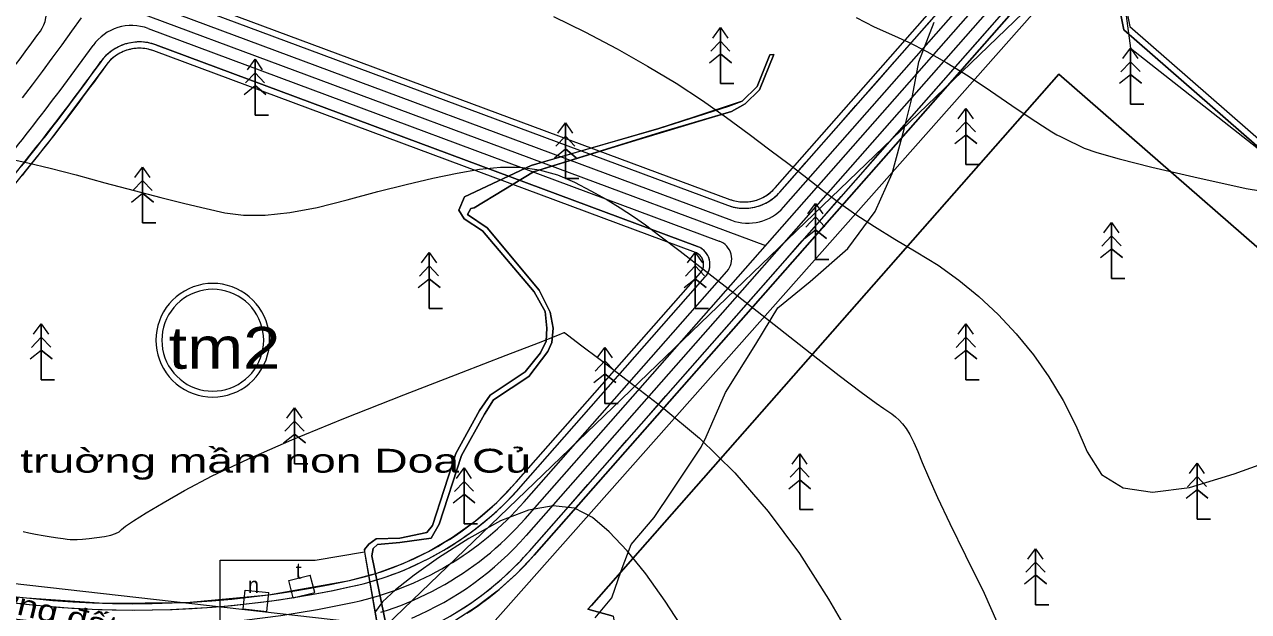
# Model space of a CAD drawing. Header units: metres. Extents: x 532950 to 537618, y 1849954 to 1853119.
# Drawn here: x 535237.7 to 535624.3, y 1851026.8 to 1851212.1 of the extents above; entities that cross this region are included whole.
import ezdxf

# ---------------------------------------------------------------- set-up
doc = ezdxf.new("R2010")
doc.units = ezdxf.units.M
doc.header["$LTSCALE"] = 3.1
for name, color, linetype, lineweight in [('11', 7, 'Continuous', 13), ('31', 7, 'Continuous', 13), ('4', 7, 'Continuous', 13), ('44', 7, 'Continuous', 13), ('48', 7, 'Continuous', 13), ('52', 7, 'Continuous', 13), ('53', 7, 'Continuous', 13), ('55', 7, 'Continuous', 13), ('58', 7, 'Continuous', 13), ('9', 7, 'Continuous', 13)]:
    doc.layers.add(name, color=color, linetype=linetype, lineweight=lineweight)

msp = doc.modelspace()

# ---------------------------------------------------------------- linework, layer by layer
at = {"layer": '11'}
msp.add_line((535013.7, 1851312.71), (535471.72, 1851142.28), dxfattribs=at)
for points in [[(535350.28, 1851026.56), (535352.38, 1851027.23), (535354.45, 1851027.95), (535356.51, 1851028.71), (535358.56, 1851029.52), (535360.58, 1851030.38), (535362.59, 1851031.27), (535364.58, 1851032.21), (535366.54, 1851033.2), (535368.49, 1851034.23), (535370.41, 1851035.3), (535372.3, 1851036.41), (535374.17, 1851037.56), (535376.02, 1851038.76), (535377.84, 1851039.99), (535379.63, 1851041.27), (535381.39, 1851042.58), (535383.13, 1851043.93), (535384.83, 1851045.32), (535386.5, 1851046.75), (535388.14, 1851048.21), (535389.75, 1851049.71), (535391.32, 1851051.24), (535392.86, 1851052.81), (535394.37, 1851054.41), (535395.84, 1851056.05), (535598.32, 1851286.16)], [(535237.05, 1851188.9), (535240.22, 1851193.07), (535243.37, 1851197.26), (535246.49, 1851201.47), (535249.58, 1851205.7), (535252.64, 1851209.95), (535255.68, 1851214.22)]]:
    msp.add_lwpolyline(points, dxfattribs=at)
at = {"layer": '31'}
for points in [[(535575.78, 1851245.79), (535398.7, 1851044.53), (535393.07, 1851038.63), (535386.98, 1851033.19), (535380.48, 1851028.26), (535373.6, 1851023.86)], [(535377.44, 1851026.22), (535378.62, 1851026.99), (535379.78, 1851027.78), (535380.94, 1851028.58), (535382.08, 1851029.4), (535383.22, 1851030.24), (535384.34, 1851031.09), (535385.45, 1851031.95), (535386.54, 1851032.83), (535387.63, 1851033.73), (535388.7, 1851034.64), (535389.76, 1851035.57), (535390.81, 1851036.51), (535391.84, 1851037.46), (535392.86, 1851038.43), (535393.87, 1851039.42), (535394.86, 1851040.41), (535395.84, 1851041.42), (535396.81, 1851042.45), (535397.76, 1851043.48), (535398.7, 1851044.53), (535575.78, 1851245.79)], [(535668, 1851137.92), (535584.92, 1851210.36), (535578.37, 1851243.36)], [(535578.37, 1851243.36), (535584.92, 1851210.36), (535668, 1851137.92)], [(535659, 1851113.92), (535564.34, 1851196.45), (535416.72, 1851028.68), (535416.18, 1851028.07), (535415.64, 1851027.47), (535423.65, 1851025.32), (535426.62, 1851008.73), (535432.63, 1851004.76), (535439.07, 1850999.11), (535443.33, 1850995.53), (535460.03, 1851018.19), (535531.59, 1850976.88), (535505.77, 1850932.16), (535497.78, 1850921.32), (535497.95, 1850921.22), (535557.52, 1850861.64), (535542.23, 1850846.35), (535598.97, 1850795.17), (535602.62, 1850790.48), (535650.43, 1850835.16)], [(535423.65, 1851025.32), (535415.64, 1851027.47), (535415.68, 1851027.51), (535415.71, 1851027.55), (535415.75, 1851027.6), (535415.79, 1851027.64), (535415.83, 1851027.68), (535415.86, 1851027.72), (535415.9, 1851027.76), (535415.94, 1851027.8), (535415.97, 1851027.84), (535416.01, 1851027.89), (535416.05, 1851027.93), (535416.09, 1851027.97), (535416.12, 1851028.01), (535416.16, 1851028.05), (535416.2, 1851028.09), (535416.23, 1851028.14), (535416.27, 1851028.18), (535416.31, 1851028.22), (535416.35, 1851028.26), (535416.38, 1851028.3), (535416.42, 1851028.35), (535416.46, 1851028.39), (535416.49, 1851028.43), (535416.53, 1851028.47), (535416.57, 1851028.51), (535416.6, 1851028.55), (535416.64, 1851028.6), (535416.68, 1851028.64), (535416.72, 1851028.68), (535564.34, 1851196.45), (535659, 1851113.92)]]:
    msp.add_lwpolyline(points, dxfattribs=at)
at = {"layer": '4'}
for points in [[(535236.84, 1851031.23), (535262.8, 1851029.37), (535288.82, 1851029.64), (535314.73, 1851032.05), (535340.36, 1851036.57), (535348.93, 1851038.85), (535357.26, 1851041.9), (535365.28, 1851045.7), (535372.92, 1851050.2), (535380.13, 1851055.37), (535386.83, 1851061.18), (535392.99, 1851067.56), (535451.2, 1851133.72), (535451.42, 1851133.99), (535451.61, 1851134.28), (535451.78, 1851134.59), (535451.92, 1851134.91), (535452.04, 1851135.25), (535452.12, 1851135.59), (535452.17, 1851135.94), (535452.19, 1851136.29), (535452.18, 1851136.64), (535452.14, 1851136.99), (535452.07, 1851137.33), (535451.97, 1851137.67), (535451.84, 1851138), (535451.68, 1851138.31), (535451.5, 1851138.61), (535451.29, 1851138.89), (535451.05, 1851139.16), (535450.79, 1851139.4), (535450.52, 1851139.61), (535450.22, 1851139.8), (535449.91, 1851139.97), (535449.59, 1851140.11), (535278.52, 1851203.76), (535277.45, 1851204.11), (535276.35, 1851204.36), (535275.23, 1851204.52), (535274.11, 1851204.58), (535272.98, 1851204.54), (535271.86, 1851204.4), (535270.75, 1851204.17), (535269.67, 1851203.84), (535268.63, 1851203.42), (535267.62, 1851202.91), (535266.66, 1851202.32), (535265.76, 1851201.64), (535264.92, 1851200.89), (535264.14, 1851200.07), (535263.44, 1851199.18), (535245.35, 1851175.05), (535226.36, 1851151.61)], [(535392.99, 1851067.56), (535451.2, 1851133.72), (535451.37, 1851133.92), (535451.52, 1851134.14), (535451.66, 1851134.37), (535451.79, 1851134.6), (535451.9, 1851134.85), (535451.99, 1851135.1), (535452.06, 1851135.35), (535452.12, 1851135.61), (535452.16, 1851135.88), (535452.19, 1851136.14), (535452.19, 1851136.41), (535452.18, 1851136.68), (535452.15, 1851136.94), (535452.1, 1851137.2), (535452.04, 1851137.46), (535451.95, 1851137.72), (535451.86, 1851137.96), (535451.74, 1851138.21), (535451.61, 1851138.44), (535451.46, 1851138.66), (535451.3, 1851138.87), (535451.13, 1851139.08), (535450.94, 1851139.27), (535450.74, 1851139.44), (535450.53, 1851139.61), (535450.31, 1851139.75), (535450.07, 1851139.89), (535449.83, 1851140.01), (535449.59, 1851140.11), (535278.52, 1851203.76), (535277.97, 1851203.96), (535277.41, 1851204.12), (535276.85, 1851204.26), (535276.27, 1851204.38), (535275.7, 1851204.47), (535275.12, 1851204.53), (535274.53, 1851204.57), (535273.95, 1851204.58), (535273.37, 1851204.57), (535272.78, 1851204.52), (535272.2, 1851204.46), (535271.63, 1851204.36), (535271.06, 1851204.24), (535270.49, 1851204.1), (535269.93, 1851203.93), (535269.38, 1851203.74), (535268.84, 1851203.52), (535268.31, 1851203.27), (535267.79, 1851203.01), (535267.28, 1851202.72), (535266.79, 1851202.4), (535266.31, 1851202.07), (535265.85, 1851201.71), (535265.4, 1851201.34), (535264.97, 1851200.94), (535264.56, 1851200.53), (535264.17, 1851200.1), (535263.8, 1851199.65), (535263.44, 1851199.18), (535262.23, 1851197.5), (535261, 1851195.81), (535259.77, 1851194.13), (535258.54, 1851192.46), (535257.31, 1851190.78), (535256.07, 1851189.11), (535254.82, 1851187.44), (535253.57, 1851185.78), (535252.32, 1851184.12), (535251.06, 1851182.46), (535249.8, 1851180.81), (535248.53, 1851179.16), (535247.26, 1851177.51), (535245.99, 1851175.87), (535244.71, 1851174.23), (535243.42, 1851172.59), (535242.14, 1851170.95), (535240.84, 1851169.32), (535239.55, 1851167.69), (535238.25, 1851166.07), (535236.94, 1851164.45)], [(535234.17, 1851031.54), (535240.41, 1851030.84), (535246.67, 1851030.27), (535252.94, 1851029.82), (535259.21, 1851029.5), (535265.49, 1851029.3), (535271.77, 1851029.22), (535278.06, 1851029.27), (535284.34, 1851029.45), (535290.61, 1851029.74), (535296.88, 1851030.16), (535303.14, 1851030.71), (535309.39, 1851031.38), (535315.62, 1851032.17), (535321.84, 1851033.09), (535328.04, 1851034.12), (535334.21, 1851035.28), (535340.36, 1851036.57), (535342.45, 1851037.05), (535344.53, 1851037.57), (535346.59, 1851038.14), (535348.64, 1851038.76), (535350.68, 1851039.42), (535352.7, 1851040.13), (535354.71, 1851040.88), (535356.7, 1851041.67), (535358.67, 1851042.51), (535360.62, 1851043.38), (535362.55, 1851044.31), (535364.47, 1851045.27), (535366.36, 1851046.28), (535368.23, 1851047.32), (535370.07, 1851048.41), (535371.89, 1851049.54), (535373.69, 1851050.7), (535375.46, 1851051.91), (535377.2, 1851053.15), (535378.92, 1851054.43), (535380.6, 1851055.75), (535382.26, 1851057.11), (535383.89, 1851058.5), (535385.49, 1851059.93), (535387.05, 1851061.39), (535388.59, 1851062.88), (535390.09, 1851064.41), (535391.55, 1851065.97), (535392.99, 1851067.56)]]:
    msp.add_lwpolyline(points, dxfattribs=at)
at = {"layer": '44'}
msp.add_lwpolyline([(535580.25, 1851244.42), (535586.75, 1851211.42), (535668.75, 1851139.92), (535718.75, 1851139.92), (535765.25, 1851093.42), (535782.25, 1851036.42), (535706.25, 1850935.42), (535697.75, 1850879.92), (535711.99, 1850835.71), (535773.25, 1850864.92), (535903.25, 1850946.42)], dxfattribs=at)
at = {"layer": '48'}
for points in [[(536135.62, 1851789.72), (535515.37, 1851926.72), (535258.5, 1851965.9), (535022.43, 1852017.88), (534680.95, 1852158.73), (534430.5, 1852265), (534355.97, 1852086.4), (534346.16, 1851984.65), (534462.32, 1851750.84), (534498.61, 1851623.52), (534531.7, 1851526.54), (534597.02, 1851432.26), (534785.89, 1851296.54), (534919.77, 1851224.01), (534977.2, 1851164.91), (535024.78, 1851103.67), (535103, 1851049.67), (535187.68, 1851009.38), (535275.9, 1851002), (535384.77, 1851022.15), (535615.71, 1851282.83), (535719.74, 1851373.89), (535864.1, 1851423.04), (536000.85, 1851463.59)], [(535289.92, 1851220.33), (535460.44, 1851156.87), (535461.51, 1851156.53), (535462.6, 1851156.28), (535463.71, 1851156.12), (535464.82, 1851156.06), (535465.94, 1851156.09), (535467.05, 1851156.22), (535468.15, 1851156.45), (535469.22, 1851156.77), (535470.26, 1851157.18), (535471.26, 1851157.68), (535472.22, 1851158.26), (535473.12, 1851158.92), (535473.96, 1851159.66), (535474.74, 1851160.47), (535590.98, 1851292.57)], [(535289.92, 1851220.33), (535460.44, 1851156.87), (535460.95, 1851156.7), (535461.47, 1851156.54), (535461.99, 1851156.4), (535462.52, 1851156.29), (535463.05, 1851156.2), (535463.59, 1851156.13), (535464.13, 1851156.08), (535464.67, 1851156.06), (535465.21, 1851156.06), (535465.75, 1851156.08), (535466.29, 1851156.12), (535466.82, 1851156.19), (535467.36, 1851156.28), (535467.89, 1851156.39), (535468.41, 1851156.52), (535468.93, 1851156.67), (535469.44, 1851156.85), (535469.94, 1851157.04), (535470.44, 1851157.26), (535470.92, 1851157.5), (535471.4, 1851157.75), (535471.86, 1851158.03), (535472.32, 1851158.33), (535472.75, 1851158.64), (535473.18, 1851158.97), (535473.59, 1851159.32), (535473.99, 1851159.69), (535474.37, 1851160.07), (535474.74, 1851160.47), (535590.98, 1851292.57)]]:
    msp.add_lwpolyline(points, dxfattribs=at)
at = {"layer": '52'}
for p, q in [((535477.42, 1851154.44), (535595.49, 1851288.62)), ((535601.14, 1851283.69), (535396.17, 1851050.75)), ((535282.18, 1851216.81), (535460.93, 1851150.29)), ((535276.78, 1851210.81), (535457.13, 1851143.7)), ((535395.51, 1851061.35), (535459.54, 1851134.12))]:
    msp.add_line(p, q, dxfattribs=at)
for centre, radius, start, end in [((535234.62, 1851215.83), 10, 324.0127, 69.5885), ((535271.55, 1851196.76), 15, 69.5885, 144.4127), ((534591.35, 1851682.98), 805, 319.90607, 324.01268), ((534612.83, 1851668.13), 795, 319.90607, 324.41274), ((535466.16, 1851164.35), 15, 249.5885, 318.6549), ((535455.04, 1851138.08), 6, 318.6549, 69.5885), ((535320.44, 1851127.41), 100, 282.3306, 318.6549), ((535321.1, 1851116.81), 100, 292.9044, 318.6549), ((535272.46, 1851346.89), 324.67, 249.3456, 282.3306), ((535272.46, 1851346.89), 335.17, 249.155, 280.5218)]:
    msp.add_arc(centre, radius, start, end, dxfattribs=at)
at = {"layer": '53'}
for p, q in [((535476.24, 1851159.15), (535592.48, 1851291.25)), ((535397.2, 1851045.86), (535604.16, 1851281.06)), ((535289.22, 1851218.45), (535459.75, 1851155)), ((535279.22, 1851205.64), (535450.29, 1851141.98)), ((535394.49, 1851066.24), (535452.7, 1851132.39))]:
    msp.add_line(p, q, dxfattribs=at)
for points in [[(535289.22, 1851218.45), (535459.75, 1851155), (535460.33, 1851154.79), (535460.93, 1851154.61), (535461.53, 1851154.46), (535462.14, 1851154.33), (535462.76, 1851154.22), (535463.38, 1851154.14), (535464, 1851154.09), (535464.62, 1851154.06), (535465.24, 1851154.06), (535465.87, 1851154.08), (535466.49, 1851154.13), (535467.11, 1851154.21), (535467.72, 1851154.31), (535468.33, 1851154.44), (535468.94, 1851154.59), (535469.54, 1851154.77), (535470.13, 1851154.97), (535470.71, 1851155.19), (535471.28, 1851155.44), (535471.84, 1851155.72), (535472.39, 1851156.02), (535472.92, 1851156.33), (535473.44, 1851156.68), (535473.95, 1851157.04), (535474.44, 1851157.42), (535474.92, 1851157.82), (535475.38, 1851158.25), (535475.82, 1851158.69), (535476.24, 1851159.15), (535480.25, 1851163.7), (535484.26, 1851168.26), (535488.26, 1851172.82), (535492.27, 1851177.37), (535496.28, 1851181.93), (535500.29, 1851186.48), (535504.3, 1851191.04), (535508.31, 1851195.59), (535512.32, 1851200.15), (535516.32, 1851204.7), (535520.33, 1851209.26), (535524.34, 1851213.82)], [(535394.49, 1851066.24), (535452.7, 1851132.39), (535452.95, 1851132.7), (535453.18, 1851133.03), (535453.4, 1851133.37), (535453.58, 1851133.72), (535453.75, 1851134.09), (535453.89, 1851134.46), (535454, 1851134.85), (535454.09, 1851135.24), (535454.15, 1851135.64), (535454.18, 1851136.03), (535454.19, 1851136.43), (535454.17, 1851136.83), (535454.13, 1851137.23), (535454.06, 1851137.63), (535453.96, 1851138.02), (535453.84, 1851138.4), (535453.69, 1851138.77), (535453.51, 1851139.13), (535453.32, 1851139.48), (535453.1, 1851139.81), (535452.86, 1851140.13), (535452.59, 1851140.44), (535452.31, 1851140.72), (535452.01, 1851140.99), (535451.69, 1851141.23), (535451.36, 1851141.45), (535451.02, 1851141.65), (535450.66, 1851141.83), (535450.29, 1851141.98), (535279.22, 1851205.64), (535278.59, 1851205.86), (535277.94, 1851206.05), (535277.29, 1851206.21), (535276.63, 1851206.35), (535275.96, 1851206.45), (535275.29, 1851206.52), (535274.62, 1851206.57), (535273.94, 1851206.58), (535273.27, 1851206.56), (535272.6, 1851206.52), (535271.93, 1851206.44), (535271.26, 1851206.33), (535270.61, 1851206.19), (535269.95, 1851206.03), (535269.31, 1851205.83), (535268.67, 1851205.61), (535268.05, 1851205.35), (535267.44, 1851205.07), (535266.84, 1851204.76), (535266.25, 1851204.43), (535265.68, 1851204.07), (535265.13, 1851203.68), (535264.6, 1851203.27), (535264.08, 1851202.84), (535263.58, 1851202.38), (535263.11, 1851201.91), (535262.66, 1851201.41), (535262.23, 1851200.89), (535261.82, 1851200.35), (535260.61, 1851198.67), (535259.39, 1851196.99), (535258.16, 1851195.31), (535256.93, 1851193.64), (535255.7, 1851191.97), (535254.46, 1851190.31), (535253.22, 1851188.64), (535251.97, 1851186.98), (535250.72, 1851185.33), (535249.47, 1851183.67), (535248.21, 1851182.02), (535246.95, 1851180.38), (535245.68, 1851178.73), (535244.41, 1851177.09), (535243.13, 1851175.46), (535241.85, 1851173.82), (535240.57, 1851172.19), (535239.28, 1851170.57), (535237.99, 1851168.94), (535236.69, 1851167.32)], [(535383.55, 1851055.57), (535385.21, 1851056.99), (535386.84, 1851058.45), (535388.43, 1851059.94), (535390, 1851061.46), (535391.53, 1851063.02), (535393.03, 1851064.62), (535394.49, 1851066.24)], [(535233.8, 1851029.57), (535240.09, 1851028.87), (535246.4, 1851028.29), (535252.71, 1851027.83), (535259.03, 1851027.51), (535265.36, 1851027.3), (535271.69, 1851027.22), (535278.02, 1851027.27), (535284.35, 1851027.44), (535290.67, 1851027.74), (535296.99, 1851028.17), (535303.29, 1851028.71), (535309.59, 1851029.39), (535315.87, 1851030.18), (535322.13, 1851031.11), (535328.37, 1851032.15), (535334.59, 1851033.32), (535340.79, 1851034.61), (535342.92, 1851035.1), (535345.04, 1851035.64), (535347.14, 1851036.22), (535349.24, 1851036.85), (535351.32, 1851037.53), (535353.38, 1851038.25), (535355.43, 1851039.01), (535357.46, 1851039.82), (535359.47, 1851040.67), (535361.46, 1851041.57), (535363.43, 1851042.51), (535365.39, 1851043.49), (535367.31, 1851044.52), (535369.22, 1851045.59), (535371.1, 1851046.7), (535372.96, 1851047.85), (535374.8, 1851049.04), (535376.6, 1851050.27), (535378.38, 1851051.54), (535380.13, 1851052.84), (535381.85, 1851054.19), (535383.55, 1851055.57)]]:
    msp.add_lwpolyline(points, dxfattribs=at)
for centre, radius, start, end in [((535273.99, 1851191.58), 15, 69.5885, 144.2166), ((534612.83, 1851668.13), 800, 319.90607, 324.21662), ((535464.98, 1851169.06), 15, 249.5885, 318.6549), ((535448.19, 1851136.36), 6, 318.6549, 69.5885), ((535319.41, 1851132.3), 100, 282.3431, 318.6549), ((535272.46, 1851346.89), 319.67, 249.4397, 282.3431), ((535322.12, 1851111.91), 100, 295.7286, 318.6549), ((535272.46, 1851346.89), 340.17, 249.0674, 280.0876)]:
    msp.add_arc(centre, radius, start, end, dxfattribs=at)
at = {"layer": '55'}
for p, q in [((535457.52, 1851211.09), (535457.52, 1851193.42)), ((535454.46, 1851203.65), (535457.52, 1851206.85)), ((535460.5, 1851203.71), (535457.52, 1851206.85)), ((535587.02, 1851204.59), (535587.02, 1851186.92)), ((535310.52, 1851201.09), (535310.52, 1851183.42)), ((535454.04, 1851200.02), (535457.52, 1851202.8)), ((535460.93, 1851200.03), (535457.52, 1851202.8)), ((535583.96, 1851197.15), (535587.02, 1851200.35)), ((535590, 1851197.21), (535587.02, 1851200.35)), ((535307.46, 1851193.65), (535310.52, 1851196.85)), ((535313.5, 1851193.71), (535310.52, 1851196.85)), ((535583.54, 1851193.52), (535587.02, 1851196.3)), ((535590.43, 1851193.53), (535587.02, 1851196.3)), ((535307.04, 1851190.02), (535310.52, 1851192.8)), ((535313.93, 1851190.03), (535310.52, 1851192.8)), ((535457.52, 1851193.42), (535461.72, 1851193.42)), ((535535.02, 1851185.59), (535535.02, 1851167.92)), ((535587.02, 1851186.92), (535591.22, 1851186.92)), ((535310.52, 1851183.42), (535314.72, 1851183.42)), ((535408.52, 1851181.09), (535408.52, 1851163.42)), ((535531.96, 1851178.15), (535535.02, 1851181.35)), ((535538, 1851178.21), (535535.02, 1851181.35)), ((535405.46, 1851173.65), (535408.52, 1851176.85)), ((535411.5, 1851173.71), (535408.52, 1851176.85)), ((535531.54, 1851174.52), (535535.02, 1851177.3)), ((535538.43, 1851174.53), (535535.02, 1851177.3)), ((535405.04, 1851170.02), (535408.52, 1851172.8)), ((535411.93, 1851170.03), (535408.52, 1851172.8)), ((535275.02, 1851167.09), (535275.02, 1851149.42)), ((535535.02, 1851167.92), (535539.22, 1851167.92)), ((535271.96, 1851159.65), (535275.02, 1851162.85)), ((535278, 1851159.71), (535275.02, 1851162.85)), ((535408.52, 1851163.42), (535412.72, 1851163.42)), ((535271.54, 1851156.02), (535275.02, 1851158.8)), ((535278.43, 1851156.03), (535275.02, 1851158.8)), ((535487.52, 1851155.59), (535487.52, 1851137.92)), ((535275.02, 1851149.42), (535279.22, 1851149.42)), ((535484.46, 1851148.15), (535487.52, 1851151.35)), ((535490.5, 1851148.21), (535487.52, 1851151.35)), ((535581.02, 1851149.59), (535581.02, 1851131.92)), ((535484.04, 1851144.52), (535487.52, 1851147.3)), ((535490.93, 1851144.53), (535487.52, 1851147.3)), ((535577.96, 1851142.15), (535581.02, 1851145.35)), ((535584, 1851142.21), (535581.02, 1851145.35)), ((535577.54, 1851138.52), (535581.02, 1851141.3)), ((535584.43, 1851138.53), (535581.02, 1851141.3)), ((535365.52, 1851140.09), (535365.52, 1851122.42)), ((535449.52, 1851140.09), (535449.52, 1851122.42)), ((535487.52, 1851137.92), (535491.72, 1851137.92)), ((535362.46, 1851132.65), (535365.52, 1851135.85)), ((535368.5, 1851132.71), (535365.52, 1851135.85)), ((535446.46, 1851132.65), (535449.52, 1851135.85)), ((535452.5, 1851132.71), (535449.52, 1851135.85)), ((535362.04, 1851129.02), (535365.52, 1851131.8)), ((535368.93, 1851129.03), (535365.52, 1851131.8)), ((535446.04, 1851129.02), (535449.52, 1851131.8)), ((535452.93, 1851129.03), (535449.52, 1851131.8)), ((535581.02, 1851131.92), (535585.22, 1851131.92)), ((535365.52, 1851122.42), (535369.72, 1851122.42)), ((535449.52, 1851122.42), (535453.72, 1851122.42)), ((535243.02, 1851117.59), (535243.02, 1851099.92)), ((535535.02, 1851117.59), (535535.02, 1851099.92)), ((535239.96, 1851110.15), (535243.02, 1851113.35)), ((535246, 1851110.21), (535243.02, 1851113.35)), ((535531.96, 1851110.15), (535535.02, 1851113.35)), ((535538, 1851110.21), (535535.02, 1851113.35)), ((535239.54, 1851106.52), (535243.02, 1851109.3)), ((535246.43, 1851106.53), (535243.02, 1851109.3)), ((535421.02, 1851110.09), (535421.02, 1851092.42)), ((535531.54, 1851106.52), (535535.02, 1851109.3)), ((535538.43, 1851106.53), (535535.02, 1851109.3)), ((535417.96, 1851102.65), (535421.02, 1851105.85)), ((535424, 1851102.71), (535421.02, 1851105.85)), ((535243.02, 1851099.92), (535247.22, 1851099.92)), ((535417.54, 1851099.02), (535421.02, 1851101.8)), ((535424.43, 1851099.03), (535421.02, 1851101.8)), ((535535.02, 1851099.92), (535539.22, 1851099.92)), ((535323.02, 1851091.09), (535323.02, 1851073.42)), ((535421.02, 1851092.42), (535425.22, 1851092.42)), ((535319.96, 1851083.65), (535323.02, 1851086.85)), ((535326, 1851083.71), (535323.02, 1851086.85)), ((535319.54, 1851080.02), (535323.02, 1851082.8)), ((535326.43, 1851080.03), (535323.02, 1851082.8)), ((535482.52, 1851076.59), (535482.52, 1851058.92)), ((535323.02, 1851073.42), (535327.22, 1851073.42)), ((535376.52, 1851072.09), (535376.52, 1851054.42)), ((535479.46, 1851069.15), (535482.52, 1851072.35)), ((535485.5, 1851069.21), (535482.52, 1851072.35)), ((535608.02, 1851073.59), (535608.02, 1851055.92)), ((535373.46, 1851064.65), (535376.52, 1851067.85)), ((535379.5, 1851064.71), (535376.52, 1851067.85)), ((535479.04, 1851065.52), (535482.52, 1851068.3)), ((535485.93, 1851065.53), (535482.52, 1851068.3)), ((535604.96, 1851066.15), (535608.02, 1851069.35)), ((535611, 1851066.21), (535608.02, 1851069.35)), ((535604.54, 1851062.52), (535608.02, 1851065.3)), ((535611.43, 1851062.53), (535608.02, 1851065.3)), ((535373.04, 1851061.02), (535376.52, 1851063.8)), ((535379.93, 1851061.03), (535376.52, 1851063.8)), ((535482.52, 1851058.92), (535486.72, 1851058.92)), ((535376.52, 1851054.42), (535380.72, 1851054.42)), ((535608.02, 1851055.92), (535612.22, 1851055.92)), ((535557.02, 1851046.59), (535557.02, 1851028.92)), ((535553.96, 1851039.15), (535557.02, 1851042.35)), ((535560, 1851039.21), (535557.02, 1851042.35)), ((535321.18, 1851036.5), (535327.96, 1851038.25)), ((535329.36, 1851032.8), (535327.96, 1851038.25)), ((535553.54, 1851035.52), (535557.02, 1851038.3)), ((535560.43, 1851035.53), (535557.02, 1851038.3)), ((535306.74, 1851027.57), (535307.36, 1851033.54)), ((535307.36, 1851033.54), (535314.85, 1851032.75)), ((535322.58, 1851031.05), (535321.18, 1851036.5)), ((535314.23, 1851026.78), (535314.85, 1851032.75)), ((535322.58, 1851031.05), (535329.36, 1851032.8)), ((535306.74, 1851027.57), (535314.23, 1851026.78)), ((535306.74, 1851027.57), (535314.23, 1851026.78)), ((535557.02, 1851028.92), (535561.22, 1851028.92))]:
    msp.add_line(p, q, dxfattribs=at)
for points in [[(534435.03, 1852302.36), (534325.72, 1852049.19), (534353.84, 1851932.14), (534451.76, 1851760.49), (534494.46, 1851609.32), (534521.83, 1851454.43), (534874.06, 1851297.73), (534980.01, 1851227.29), (535025.25, 1851130.42), (535137.96, 1851046.53), (535351.9, 1851022.3), (535580.64, 1851242.44), (535635.18, 1851288.02), (535713.41, 1851370.26), (536002.4, 1851411.83), (536158.14, 1851571.22), (536125.75, 1851798.92), (536134.25, 1851845.92), (534499.31, 1852312.5)], [(535299.55, 1851021.15), (535299.55, 1851042.92), (535329.48, 1851042.92), (535345.12, 1851045.63), (535349.16, 1851022.38), (535348.24, 1851021.08), (535345.81, 1851020.13), (535342.76, 1851020.4), (535327.53, 1851019.08)]]:
    msp.add_lwpolyline(points, close=True, dxfattribs=at)
for points in [[(535890.75, 1851425.42), (535873.75, 1851389.92), (535771.25, 1851398.92), (535730.25, 1851392.42), (535676.25, 1851366.42), (535720.75, 1851275.92), (535714.75, 1851255.42), (535661.75, 1851255.42), (535633.25, 1851300.92), (535580.25, 1851244.42), (535586.75, 1851211.42), (535668.75, 1851139.92), (535718.75, 1851139.92), (535765.25, 1851093.42), (535782.25, 1851036.42), (535706.25, 1850935.42), (535697.75, 1850879.92), (535712.15, 1850835.21)], [(535873.75, 1851389.92), (535771.25, 1851398.92), (535729.55, 1851394.42), (535675.54, 1851367.86), (535720.75, 1851275.92), (535714.75, 1851255.42), (535661.75, 1851255.42), (535633.25, 1851300.92), (535581.75, 1851243.92), (535587.02, 1851204.59), (535667.25, 1851141.42), (535718.75, 1851139.92), (535765.25, 1851093.42), (535779.19, 1851026.75), (535706.25, 1850935.42), (535697.75, 1850879.92), (535712.15, 1850835.21), (536162.74, 1851108.23)], [(535404.72, 1851214.57), (535414.63, 1851209.77), (535424.89, 1851204.37), (535434.5, 1851198.96), (535443.46, 1851193.55), (535451.77, 1851188.14), (535459.44, 1851182.72), (535466.53, 1851177.47), (535473.1, 1851172.55), (535479.17, 1851167.96), (535484.73, 1851163.71), (535489.77, 1851159.78), (535494.79, 1851155.99), (535500.25, 1851152.15), (535506.16, 1851148.26), (535512.51, 1851144.31), (535519.32, 1851140.31), (535526.2, 1851136.06), (535532.8, 1851131.34), (535539.12, 1851126.16), (535545.16, 1851120.51), (535550.91, 1851114.4), (535556.3, 1851107.84), (535561.23, 1851100.83), (535565.7, 1851093.39), (535569.71, 1851085.5), (535573.27, 1851077.17), (535577.79, 1851070.04), (535584.7, 1851065.79), (535593.98, 1851064.39), (535605.65, 1851065.86), (535619.71, 1851070.19), (535634.01, 1851075.4)], [(535455.09, 1851207.8), (535457.52, 1851211.09), (535459.79, 1851207.8)], [(535455.09, 1851207.8), (535457.52, 1851211.09), (535459.79, 1851207.8)], [(535461.72, 1851193.42), (535457.52, 1851193.42), (535457.52, 1851211.09)], [(535475.61, 1851122.68), (535485.86, 1851130.9), (535497.68, 1851141.35), (535506.4, 1851153.05), (535511.67, 1851165.05), (535515.46, 1851179.04), (535518.15, 1851189.61), (535520.14, 1851200.32), (535525, 1851212.84)], [(535500.34, 1851214.3), (535506.08, 1851211.37), (535511.46, 1851208.96), (535516.87, 1851206.54), (535522.71, 1851203.55), (535528.98, 1851199.98), (535535.68, 1851195.83), (535542.81, 1851191.11), (535549.53, 1851186.55), (535554.98, 1851182.88), (535559.17, 1851180.12), (535562.09, 1851178.25), (535563.75, 1851177.27)], [(535454.46, 1851203.65), (535457.52, 1851206.85), (535460.5, 1851203.71)], [(535584.59, 1851201.3), (535587.02, 1851204.59), (535589.29, 1851201.3)], [(535584.59, 1851201.3), (535587.02, 1851204.59), (535589.29, 1851201.3)], [(535591.22, 1851186.92), (535587.02, 1851186.92), (535587.02, 1851204.59)], [(535308.09, 1851197.8), (535310.52, 1851201.09), (535312.79, 1851197.8)], [(535308.09, 1851197.8), (535310.52, 1851201.09), (535312.79, 1851197.8)], [(535314.72, 1851183.42), (535310.52, 1851183.42), (535310.52, 1851201.09)], [(535351.9, 1851022.3), (535347.4, 1851044.36), (535347.8, 1851046.66), (535349.23, 1851047.9), (535356.24, 1851048.58), (535366.16, 1851049.92), (535368.65, 1851054.37), (535375.75, 1851075.98), (535382.94, 1851089.08), (535385.77, 1851093.57), (535396.94, 1851100.93), (535403.03, 1851108.84), (535404.22, 1851111.65), (535404.66, 1851116.19), (535403.75, 1851121.29), (535400.29, 1851128.23), (535383.84, 1851147.9), (535377.64, 1851152.13), (535378.63, 1851153.95), (535379.73, 1851154.23), (535398.49, 1851165.61), (535428.47, 1851174.86), (535449.72, 1851181.28), (535460.97, 1851184.62), (535465.25, 1851187), (535469.8, 1851191.43), (535474.35, 1851202.62), (535473.13, 1851202.48), (535469.1, 1851192.56), (535464.31, 1851187.91), (535449.11, 1851182.78), (535438.04, 1851179.28), (535425.01, 1851175.51), (535397.71, 1851167.61), (535376.63, 1851157.68), (535374.92, 1851153.43), (535376.6, 1851150.69), (535382.36, 1851146.98), (535398.7, 1851127.67), (535402.09, 1851121.46), (535402.63, 1851116.24), (535402.5, 1851112.15), (535400.67, 1851108.39), (535395.87, 1851102.48), (535384.79, 1851095.11), (535381.39, 1851090.21), (535373.93, 1851076.62), (535366.54, 1851053.9), (535364.77, 1851051.73), (535356.2, 1851049.96), (535348.72, 1851049.75), (535346.4, 1851047.97), (535345.13, 1851046.3), (535345.13, 1851045.57), (535349.16, 1851022.38)], [(535349.16, 1851022.38), (535345.37, 1851044.21), (535345.13, 1851046.3), (535346.4, 1851047.97), (535348.72, 1851049.75), (535356.2, 1851049.96), (535364.77, 1851051.73), (535366.54, 1851053.9), (535373.93, 1851076.62), (535381.39, 1851090.21), (535384.79, 1851095.11), (535395.87, 1851102.48), (535400.67, 1851108.39), (535402.5, 1851112.15), (535402.63, 1851116.24), (535402.09, 1851121.46), (535398.7, 1851127.67), (535382.36, 1851146.98), (535376.6, 1851150.69), (535374.92, 1851153.43), (535376.63, 1851157.68), (535397.71, 1851167.61), (535411.99, 1851171.74), (535438.04, 1851179.28), (535460.19, 1851186.29), (535464.31, 1851187.91), (535469.1, 1851192.56), (535473.13, 1851202.48), (535474.35, 1851202.62), (535469.8, 1851191.43), (535465.25, 1851187), (535460.97, 1851184.62), (535438.47, 1851177.95), (535398.49, 1851165.61), (535379.73, 1851154.23), (535378.63, 1851153.95), (535377.64, 1851152.13), (535383.84, 1851147.9), (535400.29, 1851128.23), (535403.75, 1851121.29), (535404.66, 1851116.19), (535404.22, 1851111.65), (535403.03, 1851108.84), (535396.94, 1851100.93), (535385.77, 1851093.57), (535382.94, 1851089.08), (535375.75, 1851075.98), (535368.65, 1851054.37), (535366.16, 1851049.92), (535356.24, 1851048.58), (535349.23, 1851047.9), (535347.8, 1851046.66), (535347.4, 1851044.36), (535351.9, 1851022.3)], [(535454.04, 1851200.02), (535457.52, 1851202.8), (535460.93, 1851200.03)], [(535583.96, 1851197.15), (535587.02, 1851200.35), (535590, 1851197.21)], [(535307.46, 1851193.65), (535310.52, 1851196.85), (535313.5, 1851193.71)], [(535583.54, 1851193.52), (535587.02, 1851196.3), (535590.43, 1851193.53)], [(535307.04, 1851190.02), (535310.52, 1851192.8), (535313.93, 1851190.03)], [(535532.59, 1851182.3), (535535.02, 1851185.59), (535537.29, 1851182.3)], [(535532.59, 1851182.3), (535535.02, 1851185.59), (535537.29, 1851182.3)], [(535539.22, 1851167.92), (535535.02, 1851167.92), (535535.02, 1851185.59)], [(535406.09, 1851177.8), (535408.52, 1851181.09), (535410.79, 1851177.8)], [(535406.09, 1851177.8), (535408.52, 1851181.09), (535410.79, 1851177.8)], [(535412.72, 1851163.42), (535408.52, 1851163.42), (535408.52, 1851181.09)], [(535531.96, 1851178.15), (535535.02, 1851181.35), (535538, 1851178.21)], [(535405.46, 1851173.65), (535408.52, 1851176.85), (535411.5, 1851173.71)], [(535531.54, 1851174.52), (535535.02, 1851177.3), (535538.43, 1851174.53)], [(535563.75, 1851177.27), (535564.92, 1851176.69), (535566.36, 1851175.97), (535568.08, 1851175.13), (535570.08, 1851174.16), (535572.35, 1851173.07), (535576.33, 1851171.63), (535583.43, 1851169.64), (535593.67, 1851167.09), (535607.03, 1851163.99), (535623.52, 1851160.33), (535641.6, 1851157.31)], [(535405.04, 1851170.02), (535408.52, 1851172.8), (535411.93, 1851170.03)], [(535232.6, 1851169.76), (535238.72, 1851168.41), (535245.85, 1851166.68), (535253.99, 1851164.59), (535263.13, 1851162.14), (535272.36, 1851159.65), (535280.76, 1851157.45), (535288.33, 1851155.55), (535295.06, 1851153.95), (535300.96, 1851152.64), (535306.9, 1851151.87), (535313.73, 1851151.89), (535321.46, 1851152.7), (535330.09, 1851154.31), (535339.62, 1851156.7), (535349.27, 1851159.32), (535358.27, 1851161.59), (535366.63, 1851163.52), (535374.33, 1851165.12), (535381.39, 1851166.37), (535387.98, 1851167.07), (535394.27, 1851167.01), (535400.28, 1851166.2), (535406.01, 1851164.64), (535411.44, 1851162.32), (535416.56, 1851159.62), (535421.36, 1851156.91), (535425.84, 1851154.21), (535430, 1851151.51), (535433.83, 1851148.8), (535438.39, 1851145.38), (535444.72, 1851140.52), (535452.84, 1851134.24), (535462.73, 1851126.52), (535474.41, 1851117.38)], [(535272.59, 1851163.8), (535275.02, 1851167.09), (535277.29, 1851163.8)], [(535272.59, 1851163.8), (535275.02, 1851167.09), (535277.29, 1851163.8)], [(535279.22, 1851149.42), (535275.02, 1851149.42), (535275.02, 1851167.09)], [(535271.96, 1851159.65), (535275.02, 1851162.85), (535278, 1851159.71)], [(535271.54, 1851156.02), (535275.02, 1851158.8), (535278.43, 1851156.03)], [(535485.09, 1851152.3), (535487.52, 1851155.59), (535489.79, 1851152.3)], [(535485.09, 1851152.3), (535487.52, 1851155.59), (535489.79, 1851152.3)], [(535491.72, 1851137.92), (535487.52, 1851137.92), (535487.52, 1851155.59)], [(535484.46, 1851148.15), (535487.52, 1851151.35), (535490.5, 1851148.21)], [(535578.59, 1851146.3), (535581.02, 1851149.59), (535583.29, 1851146.3)], [(535578.59, 1851146.3), (535581.02, 1851149.59), (535583.29, 1851146.3)], [(535585.22, 1851131.92), (535581.02, 1851131.92), (535581.02, 1851149.59)], [(535484.04, 1851144.52), (535487.52, 1851147.3), (535490.93, 1851144.53)], [(535577.96, 1851142.15), (535581.02, 1851145.35), (535584, 1851142.21)], [(535577.54, 1851138.52), (535581.02, 1851141.3), (535584.43, 1851138.53)], [(535363.09, 1851136.8), (535365.52, 1851140.09), (535367.79, 1851136.8)], [(535363.09, 1851136.8), (535365.52, 1851140.09), (535367.79, 1851136.8)], [(535369.72, 1851122.42), (535365.52, 1851122.42), (535365.52, 1851140.09)], [(535447.09, 1851136.8), (535449.52, 1851140.09), (535451.79, 1851136.8)], [(535447.09, 1851136.8), (535449.52, 1851140.09), (535451.79, 1851136.8)], [(535453.72, 1851122.42), (535449.52, 1851122.42), (535449.52, 1851140.09)], [(535362.46, 1851132.65), (535365.52, 1851135.85), (535368.5, 1851132.71)], [(535446.46, 1851132.65), (535449.52, 1851135.85), (535452.5, 1851132.71)], [(535362.04, 1851129.02), (535365.52, 1851131.8), (535368.93, 1851129.03)], [(535446.04, 1851129.02), (535449.52, 1851131.8), (535452.93, 1851129.03)], [(535417.96, 1851024.76), (535423.18, 1851031.05), (535426.1, 1851039.58), (535429.27, 1851047.92), (535436.52, 1851056.49), (535442.09, 1851064.76), (535451.36, 1851078.68), (535452.93, 1851081.94), (535459.12, 1851095.86), (535468.69, 1851111.19), (535475.61, 1851122.68)], [(535237.29, 1851052.01), (535239.04, 1851051.61), (535241.17, 1851051.2), (535243.65, 1851050.77), (535246.13, 1851050.36), (535248.21, 1851050.03), (535249.91, 1851049.78), (535251.23, 1851049.6), (535252.15, 1851049.5), (535253.07, 1851049.48), (535254.37, 1851049.52), (535256.05, 1851049.64), (535258.1, 1851049.84), (535260.53, 1851050.1), (535262.94, 1851050.45), (535264.93, 1851050.87), (535266.5, 1851051.37), (535267.65, 1851051.95), (535268.37, 1851052.61), (535269.58, 1851053.66), (535272.18, 1851055.42), (535276.16, 1851057.89), (535281.53, 1851061.07), (535288.28, 1851064.95), (535297.01, 1851069.55), (535308.29, 1851074.87), (535322.13, 1851080.91), (535338.53, 1851087.67), (535357.48, 1851095.15), (535375.69, 1851102.2), (535389.86, 1851107.7), (535399.99, 1851111.63), (535406.09, 1851113.99), (535408.15, 1851114.8), (535408.19, 1851114.82), (535408.23, 1851114.82), (535408.27, 1851114.81), (535408.32, 1851114.79), (535408.38, 1851114.76), (535409.64, 1851113.79), (535413.34, 1851110.97), (535419.46, 1851106.3), (535428.01, 1851099.78), (535438.99, 1851091.4), (535450.85, 1851081.53), (535462.04, 1851070.52), (535472.56, 1851058.36), (535482.42, 1851045.06), (535491.62, 1851030.61), (535499.74, 1851016.8)], [(535240.59, 1851114.3), (535243.02, 1851117.59), (535245.29, 1851114.3)], [(535240.59, 1851114.3), (535243.02, 1851117.59), (535245.29, 1851114.3)], [(535247.22, 1851099.92), (535243.02, 1851099.92), (535243.02, 1851117.59)], [(535474.41, 1851117.38), (535485.84, 1851108.43), (535495.03, 1851101.3), (535501.97, 1851095.99), (535506.66, 1851092.5), (535509.1, 1851090.84), (535510.4, 1851090.04), (535511.63, 1851089.15), (535512.82, 1851088.18), (535513.95, 1851087.12), (535515.03, 1851085.98), (535516.12, 1851084.54), (535517.29, 1851082.6), (535518.53, 1851080.17), (535519.85, 1851077.23), (535521.24, 1851073.8), (535523.17, 1851069.2), (535526.08, 1851062.78), (535529.98, 1851054.52), (535534.86, 1851044.44), (535540.72, 1851032.53), (535546.79, 1851018.99)], [(535532.59, 1851114.3), (535535.02, 1851117.59), (535537.29, 1851114.3)], [(535532.59, 1851114.3), (535535.02, 1851117.59), (535537.29, 1851114.3)], [(535539.22, 1851099.92), (535535.02, 1851099.92), (535535.02, 1851117.59)], [(535239.96, 1851110.15), (535243.02, 1851113.35), (535246, 1851110.21)], [(535531.96, 1851110.15), (535535.02, 1851113.35), (535538, 1851110.21)], [(535239.54, 1851106.52), (535243.02, 1851109.3), (535246.43, 1851106.53)], [(535418.59, 1851106.8), (535421.02, 1851110.09), (535423.29, 1851106.8)], [(535418.59, 1851106.8), (535421.02, 1851110.09), (535423.29, 1851106.8)], [(535425.22, 1851092.42), (535421.02, 1851092.42), (535421.02, 1851110.09)], [(535531.54, 1851106.52), (535535.02, 1851109.3), (535538.43, 1851106.53)], [(535417.96, 1851102.65), (535421.02, 1851105.85), (535424, 1851102.71)], [(535417.54, 1851099.02), (535421.02, 1851101.8), (535424.43, 1851099.03)], [(535320.59, 1851087.8), (535323.02, 1851091.09), (535325.29, 1851087.8)], [(535320.59, 1851087.8), (535323.02, 1851091.09), (535325.29, 1851087.8)], [(535327.22, 1851073.42), (535323.02, 1851073.42), (535323.02, 1851091.09)], [(535319.96, 1851083.65), (535323.02, 1851086.85), (535326, 1851083.71)], [(535319.54, 1851080.02), (535323.02, 1851082.8), (535326.43, 1851080.03)], [(535480.09, 1851073.3), (535482.52, 1851076.59), (535484.79, 1851073.3)], [(535480.09, 1851073.3), (535482.52, 1851076.59), (535484.79, 1851073.3)], [(535486.72, 1851058.92), (535482.52, 1851058.92), (535482.52, 1851076.59)], [(535374.09, 1851068.8), (535376.52, 1851072.09), (535378.79, 1851068.8)], [(535374.09, 1851068.8), (535376.52, 1851072.09), (535378.79, 1851068.8)], [(535380.72, 1851054.42), (535376.52, 1851054.42), (535376.52, 1851072.09)], [(535479.46, 1851069.15), (535482.52, 1851072.35), (535485.5, 1851069.21)], [(535605.59, 1851070.3), (535608.02, 1851073.59), (535610.29, 1851070.3)], [(535605.59, 1851070.3), (535608.02, 1851073.59), (535610.29, 1851070.3)], [(535612.22, 1851055.92), (535608.02, 1851055.92), (535608.02, 1851073.59)], [(535373.46, 1851064.65), (535376.52, 1851067.85), (535379.5, 1851064.71)], [(535479.04, 1851065.52), (535482.52, 1851068.3), (535485.93, 1851065.53)], [(535604.96, 1851066.15), (535608.02, 1851069.35), (535611, 1851066.21)], [(535604.54, 1851062.52), (535608.02, 1851065.3), (535611.43, 1851062.53)], [(535446.58, 1851020.03), (535440.08, 1851030.02), (535433.88, 1851038.66), (535427.99, 1851045.94), (535422.4, 1851051.88), (535417.12, 1851056.47), (535411.45, 1851059.34), (535404.71, 1851060.11), (535396.9, 1851058.78), (535388.02, 1851055.36), (535378.07, 1851049.85), (535368.5, 1851043.67), (535360.77, 1851038.27), (535354.87, 1851033.65), (535350.8, 1851029.81), (535348.57, 1851026.74)], [(535373.04, 1851061.02), (535376.52, 1851063.8), (535379.93, 1851061.03)], [(535554.59, 1851043.3), (535557.02, 1851046.59), (535559.29, 1851043.3)], [(535554.59, 1851043.3), (535557.02, 1851046.59), (535559.29, 1851043.3)], [(535561.22, 1851028.92), (535557.02, 1851028.92), (535557.02, 1851046.59)], [(535553.96, 1851039.15), (535557.02, 1851042.35), (535560, 1851039.21)], [(535553.54, 1851035.52), (535557.02, 1851038.3), (535560.43, 1851035.53)]]:
    msp.add_lwpolyline(points, dxfattribs=at)
at = {"layer": '58'}
for points in [[(535580.21, 1851244.38), (535586.75, 1851211.42), (535668.75, 1851139.92), (535718.75, 1851139.92), (535765.25, 1851093.42), (535782.25, 1851036.42), (535706.25, 1850935.42), (535697.75, 1850879.92), (535711.99, 1850835.71), (535665.25, 1850813.42), (535599.56, 1850752.04), (535579.85, 1850777.4)], [(535580.25, 1851244.42), (535586.75, 1851211.42), (535668.75, 1851139.92), (535718.75, 1851139.92), (535765.25, 1851093.42), (535782.25, 1851036.42), (535706.25, 1850935.42), (535697.75, 1850879.92), (535711.99, 1850835.71), (535773.25, 1850864.92), (535903.25, 1850946.42)], [(535374.02, 1851026.43), (535375.19, 1851027.16), (535376.36, 1851027.9), (535377.51, 1851028.66), (535378.65, 1851029.43), (535379.79, 1851030.22), (535380.91, 1851031.02), (535382.02, 1851031.84), (535383.12, 1851032.67), (535384.21, 1851033.52), (535385.28, 1851034.38), (535386.35, 1851035.26), (535387.4, 1851036.16), (535388.44, 1851037.06), (535389.46, 1851037.99), (535390.48, 1851038.92), (535391.48, 1851039.87), (535392.46, 1851040.84), (535393.44, 1851041.81), (535394.4, 1851042.81), (535395.34, 1851043.81), (535396.28, 1851044.83), (535397.2, 1851045.86), (535403.35, 1851052.85), (535409.5, 1851059.84), (535415.66, 1851066.83), (535421.81, 1851073.83), (535427.96, 1851080.82), (535434.12, 1851087.81), (535440.27, 1851094.81), (535446.42, 1851101.8), (535452.58, 1851108.79), (535458.73, 1851115.79), (535464.88, 1851122.78), (535471.04, 1851129.77), (535477.19, 1851136.77), (535483.34, 1851143.76), (535489.5, 1851150.75), (535495.65, 1851157.75), (535501.8, 1851164.74), (535507.96, 1851171.73), (535514.11, 1851178.73), (535520.26, 1851185.72), (535526.42, 1851192.71), (535532.57, 1851199.71), (535538.72, 1851206.7), (535544.88, 1851213.69)]]:
    msp.add_lwpolyline(points, dxfattribs=at)
at = {"layer": '9'}
for points in [[(535315.1, 1851112.4), (535315.03, 1851113.96), (535314.82, 1851115.51), (535314.48, 1851117.04), (535314.01, 1851118.53), (535313.41, 1851119.98), (535312.69, 1851121.37), (535311.85, 1851122.69), (535310.9, 1851123.93), (535309.84, 1851125.08), (535308.69, 1851126.14), (535307.45, 1851127.09), (535306.13, 1851127.93), (535304.74, 1851128.66), (535303.29, 1851129.25), (535301.8, 1851129.73), (535300.27, 1851130.06), (535298.72, 1851130.27), (535297.16, 1851130.34), (535295.59, 1851130.27), (535294.04, 1851130.06), (535292.52, 1851129.73), (535291.02, 1851129.25), (535289.58, 1851128.66), (535288.19, 1851127.93), (535286.87, 1851127.09), (535285.63, 1851126.14), (535284.47, 1851125.08), (535283.42, 1851123.93), (535282.46, 1851122.69), (535281.62, 1851121.37), (535280.9, 1851119.98), (535280.3, 1851118.53), (535279.83, 1851117.04), (535279.49, 1851115.51), (535279.29, 1851113.96), (535279.22, 1851112.4), (535279.29, 1851110.84), (535279.49, 1851109.28), (535279.83, 1851107.76), (535280.3, 1851106.26), (535280.9, 1851104.82), (535281.62, 1851103.43), (535282.46, 1851102.11), (535283.42, 1851100.87), (535284.47, 1851099.72), (535285.63, 1851098.66), (535286.87, 1851097.71), (535288.19, 1851096.86), (535289.58, 1851096.14), (535291.02, 1851095.54), (535292.52, 1851095.07), (535294.04, 1851094.73), (535295.59, 1851094.53), (535297.16, 1851094.46), (535298.72, 1851094.53), (535300.27, 1851094.73), (535301.8, 1851095.07), (535303.29, 1851095.54), (535304.74, 1851096.14), (535306.13, 1851096.86), (535307.45, 1851097.71), (535308.69, 1851098.66), (535309.84, 1851099.72), (535310.9, 1851100.87), (535311.85, 1851102.11), (535312.69, 1851103.43), (535313.41, 1851104.82), (535314.01, 1851106.26), (535314.48, 1851107.76), (535314.82, 1851109.28), (535315.03, 1851110.84)], [(535313.24, 1851112.4), (535313.18, 1851113.8), (535312.99, 1851115.19), (535312.69, 1851116.56), (535312.27, 1851117.9), (535311.73, 1851119.2), (535311.08, 1851120.44), (535310.33, 1851121.62), (535309.48, 1851122.74), (535308.53, 1851123.77), (535307.49, 1851124.72), (535306.38, 1851125.57), (535305.2, 1851126.33), (535303.95, 1851126.97), (535302.66, 1851127.51), (535301.32, 1851127.93), (535299.95, 1851128.24), (535298.56, 1851128.42), (535297.16, 1851128.48), (535295.76, 1851128.42), (535294.37, 1851128.24), (535293, 1851127.93), (535291.66, 1851127.51), (535290.36, 1851126.97), (535289.12, 1851126.33), (535287.93, 1851125.57), (535286.82, 1851124.72), (535285.79, 1851123.77), (535284.84, 1851122.74), (535283.98, 1851121.62), (535283.23, 1851120.44), (535282.58, 1851119.2), (535282.05, 1851117.9), (535281.62, 1851116.56), (535281.32, 1851115.19), (535281.14, 1851113.8), (535281.08, 1851112.4), (535281.14, 1851111), (535281.32, 1851109.61), (535281.62, 1851108.24), (535282.05, 1851106.9), (535282.58, 1851105.6), (535283.23, 1851104.36), (535283.98, 1851103.18), (535284.84, 1851102.06), (535285.79, 1851101.03), (535286.82, 1851100.08), (535287.93, 1851099.23), (535289.12, 1851098.47), (535290.36, 1851097.82), (535291.66, 1851097.29), (535293, 1851096.87), (535294.37, 1851096.56), (535295.76, 1851096.38), (535297.16, 1851096.32), (535298.56, 1851096.38), (535299.95, 1851096.56), (535301.32, 1851096.87), (535302.66, 1851097.29), (535303.95, 1851097.82), (535305.2, 1851098.47), (535306.38, 1851099.23), (535307.49, 1851100.08), (535308.53, 1851101.03), (535309.48, 1851102.06), (535310.33, 1851103.18), (535311.08, 1851104.36), (535311.73, 1851105.6), (535312.27, 1851106.9), (535312.69, 1851108.24), (535312.99, 1851109.61), (535313.18, 1851111)]]:
    msp.add_lwpolyline(points, close=True, dxfattribs=at)

# ---------------------------------------------------------------- texts
at = {"layer": '55'}
for s, height, width, p in [('Điểm truờng mầm non Doa Củ', 7.528, 1.45, (535198.27, 1851070.6)), ('n', 5.08, 0.9, (535308.32, 1851032.57))]:
    msp.add_text(s, height=height, dxfattribs=dict(at, width=width)).set_placement(p)
msp.add_text('t', height=5, dxfattribs=at).set_placement((535323.35, 1851037.12))
at = {"layer": '55', "width": 1.25}
msp.add_text('Đuờng đất', height=6.882, rotation=346.135, dxfattribs=at).set_placement((535213.37, 1851031.26))
at = {"layer": '9', "width": 1.2}
msp.add_text('tm2', height=13.2, dxfattribs=at).set_placement((535283.22, 1851103.4))

doc.saveas('drawing.dxf')
